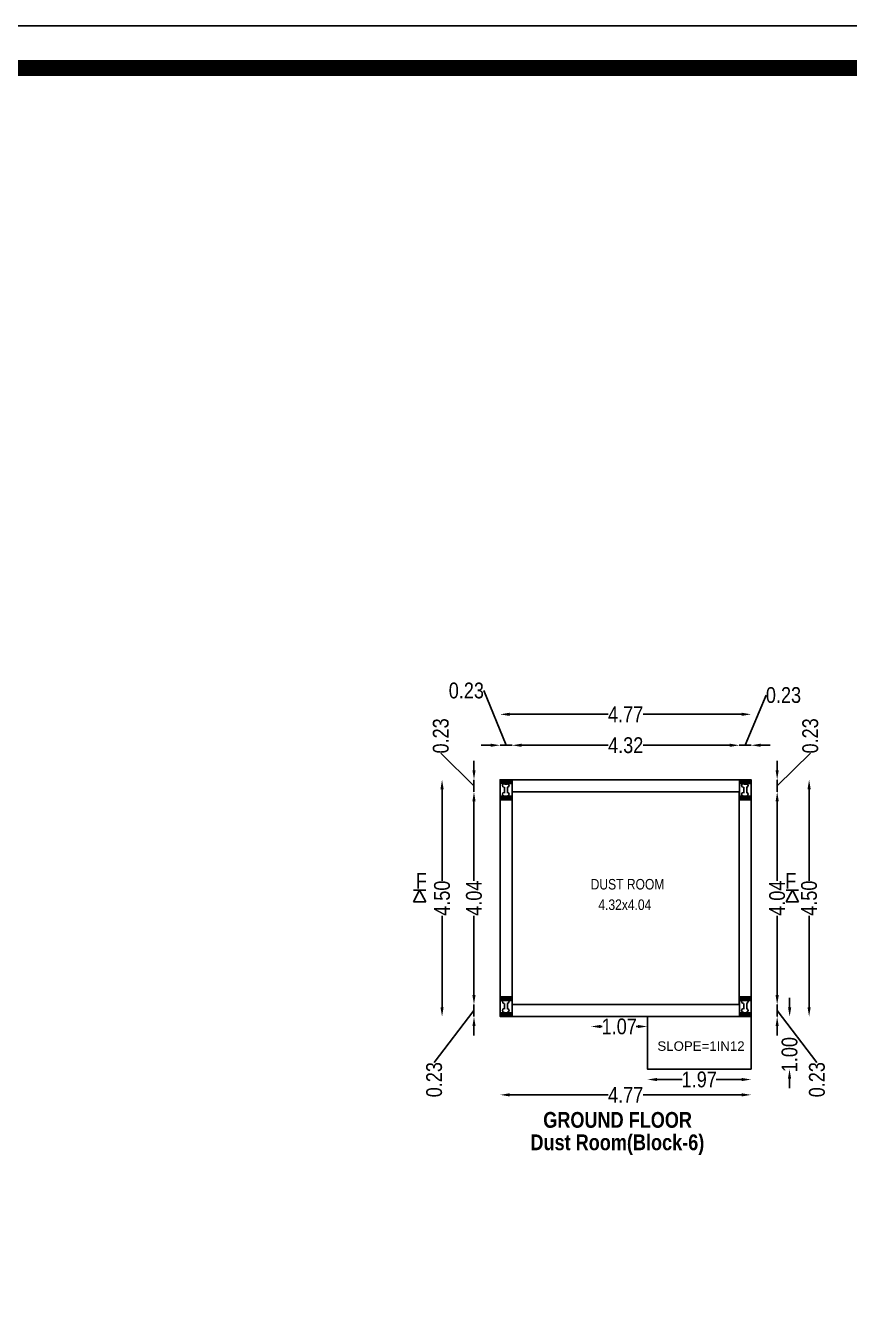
# Model space of a CAD drawing. Header units: metres. Extents: x -941 to 1333, y -28 to 1490.
# Drawn here: x 993.6 to 1009.25, y 402.28 to 426.77 of the extents above; entities that cross this region are included whole.
import ezdxf

# ---------------------------------------------------------------- set-up
doc = ezdxf.new("R2010")
doc.units = ezdxf.units.M
for name, color, linetype in [('BLK_6_DA_RAMP_1', 1, 'Continuous'), ('BLK_6_FLR_0_CARPET_AREA', 45, 'Continuous'), ('BLK_6_FLR_0_EXIT_WIDTH_DOOR', 2, 'Continuous'), ('BLK_6_FLR_0_REGULAR_ROOM_1', 4, 'Continuous'), ('window', 3, 'Continuous')]:
    doc.layers.add(name, color=color, linetype=linetype)
doc.styles.get("Standard").update_dxf_attribs({"font": 'arial.ttf'})
doc.styles.add('style2', font='swisscb.ttf')
doc.styles.add('style2A', font='swissc.ttf')
doc.dimstyles.get("Standard").update_dxf_attribs({"dimtxt": 0.4, "dimasz": 0.18, "dimexe": 0.18, "dimexo": 0.0625, "dimgap": 0, "dimtad": 0, "dimzin": 0, "dimdsep": 46, "dimtxsty": 'style2A', "dimcen": 0.09, "dimse1": 1, "dimse2": 1, "dimadec": 0, "dimazin": 0, "dimtfac": 1, "dimtofl": 0, "dimtmove": 0, "dimatfit": 3, "dimfxl": 0, "dimtolj": 1, "dimtzin": 0, "dimarcsym": 0})

# ---------------------------------------------------------------- blocks, each defined once
blk = doc.blocks.new('*D897')
at = {"layer": 'BLK_6_DA_RAMP_1', "color": 0, "lineweight": -2}
for p, q in [((1005.5924225862, 406.7414778138783), (1006.072782459913, 406.7414778138783)), ((1007.201064411549, 406.7414778138783), (1006.720704537835, 406.7414778138783))]:
    blk.add_line(p, q, dxfattribs=at)
at = {"layer": 'BLK_6_DA_RAMP_1', "color": 0}
for points in [[(1005.5924225862, 406.7714778138784), (1005.5924225862, 406.7114778138785), (1005.4124225862, 406.7414778138783)], [(1007.201064411549, 406.7714778138784), (1007.201064411549, 406.7114778138785), (1007.381064411549, 406.7414778138783)]]:
    blk.add_solid(points, dxfattribs=at)
at = {"layer": 'Defpoints', "color": 0}
for p in [(1005.4124225862, 407.9363895964237), (1007.381064411549, 407.9363895964237), (1007.381064411549, 406.7414778138783)]:
    blk.add_point(p, dxfattribs=at)
at = {"layer": 'BLK_6_DA_RAMP_1', "color": 0, "insert": (1006.396743498874, 406.7414778138783), "char_height": 0.3, "attachment_point": 5, "style": 'style2A'}
blk.add_mtext('\\A1;1.97', dxfattribs=at)
blk = doc.blocks.new('*D898')
at = {"layer": 'BLK_6_DA_RAMP_1', "color": 0, "lineweight": -2}
for p, q in [((1008.114228565738, 408.1151721136023), (1008.114528210718, 408.2951718641933)), ((1008.111969110446, 406.75789461242), (1008.111669465467, 406.5778948618288))]:
    blk.add_line(p, q, dxfattribs=at)
at = {"layer": 'BLK_6_DA_RAMP_1', "color": 0}
for points in [[(1008.084228607307, 408.1152220544323), (1008.14422852417, 408.1151221727725), (1008.113928920759, 407.9351723630112)], [(1008.081969152014, 406.75794455325), (1008.141969068878, 406.7578446715901), (1008.112268755426, 406.9378943630112)]]:
    blk.add_solid(points, dxfattribs=at)
at = {"layer": 'Defpoints', "color": 0}
for p in [(1007.382724576882, 407.9363895964235), (1007.381064411549, 406.9391115964235), (1008.112268755426, 406.9378943630112)]:
    blk.add_point(p, dxfattribs=at)
at = {"layer": 'BLK_6_DA_RAMP_1', "color": 0, "insert": (1008.112729027049, 407.2143841528738), "char_height": 0.3, "attachment_point": 5, "rotation": 89.90461999661778, "style": 'style2A'}
blk.add_mtext('\\A1;1.00', dxfattribs=at)
blk = doc.blocks.new('*D856')
at = {"layer": 'BLK_6_FLR_0_EXIT_WIDTH_DOOR', "color": 0, "lineweight": -2}
for p, q in [((1004.5224225862, 407.749189288023), (1004.553461547239, 407.749189288023)), ((1005.2324225862, 407.749189288023), (1005.201383625161, 407.749189288023))]:
    blk.add_line(p, q, dxfattribs=at)
at = {"layer": 'BLK_6_FLR_0_EXIT_WIDTH_DOOR', "color": 0}
for points in [[(1004.5224225862, 407.7791892880228), (1004.5224225862, 407.719189288023), (1004.3424225862, 407.749189288023)], [(1005.2324225862, 407.7791892880228), (1005.2324225862, 407.719189288023), (1005.4124225862, 407.749189288023)]]:
    blk.add_solid(points, dxfattribs=at)
at = {"layer": 'Defpoints', "color": 0}
for p in [(1004.3424225862, 407.9363895964237), (1004.3424225862, 407.749189288023), (1005.4124225862, 407.9363895964237)]:
    blk.add_point(p, dxfattribs=at)
at = {"layer": 'BLK_6_FLR_0_EXIT_WIDTH_DOOR', "color": 0, "insert": (1004.8774225862, 407.749189288023), "char_height": 0.3, "attachment_point": 5, "style": 'style2A'}
blk.add_mtext('\\A1;1.07', dxfattribs=at)
blk = doc.blocks.new('*D914')
at = {"layer": 'Defpoints', "color": 0}
for p in [(1002.616772176882, 407.9363895964237), (1007.382724576882, 407.9363895964237), (1007.382724576882, 406.4500766869389)]:
    blk.add_point(p, dxfattribs=at)
at = {"layer": 'window', "color": 0, "lineweight": -2}
for p, q in [((1002.796772176882, 406.4500766869389), (1004.666923701557, 406.4500766869389)), ((1007.202724576882, 406.4500766869389), (1005.332573052206, 406.4500766869389))]:
    blk.add_line(p, q, dxfattribs=at)
at = {"layer": 'window', "color": 0}
for points in [[(1002.796772176882, 406.4800766869391), (1002.796772176882, 406.4200766869388), (1002.616772176882, 406.4500766869389)], [(1007.202724576882, 406.4800766869391), (1007.202724576882, 406.4200766869388), (1007.382724576882, 406.4500766869389)]]:
    blk.add_solid(points, dxfattribs=at)
at = {"layer": 'window', "color": 0, "insert": (1004.999748376882, 406.4500766869389), "char_height": 0.3, "attachment_point": 5, "style": 'style2A'}
blk.add_mtext('\\A1;4.77', dxfattribs=at)
blk = doc.blocks.new('*D915')
at = {"layer": 'Defpoints', "color": 0}
for p in [(1001.511936504014, 412.4390495964241), (1002.612984576883, 412.4390495964241), (1002.612984576883, 407.936389596424)]:
    blk.add_point(p, dxfattribs=at)
at = {"layer": 'window', "color": 0, "lineweight": -2}
for p, q in [((1001.511936504014, 412.259049596424), (1001.511936504014, 410.520349466554)), ((1001.511936504014, 408.116389596424), (1001.511936504014, 409.8550897262941))]:
    blk.add_line(p, q, dxfattribs=at)
at = {"layer": 'window', "color": 0}
for points in [[(1001.481936504014, 412.259049596424), (1001.541936504014, 412.259049596424), (1001.511936504014, 412.4390495964241)], [(1001.481936504014, 408.116389596424), (1001.541936504014, 408.116389596424), (1001.511936504014, 407.936389596424)]]:
    blk.add_solid(points, dxfattribs=at)
at = {"layer": 'window', "color": 0, "insert": (1001.511936504014, 410.1877195964235), "char_height": 0.3, "attachment_point": 5, "rotation": 90, "style": 'style2A'}
blk.add_mtext('\\A1;4.50', dxfattribs=at)
blk = doc.blocks.new('*D868')
at = {"layer": 'Defpoints', "color": 0}
for p in [(1002.842984576882, 413.0942975270494), (1002.616772176882, 412.4367903964238), (1002.842984576882, 412.1642506299711)]:
    blk.add_point(p, dxfattribs=at)
at = {"layer": 'window', "color": 0, "lineweight": -2}
for p, q in [((1002.729878376882, 413.0942975270494), (1002.302273993766, 414.1332583800067)), ((1002.436772176882, 413.0942975270494), (1002.256772176882, 413.0942975270494)), ((1002.616772176882, 413.0942975270494), (1002.842984576882, 413.0942975270494)), ((1003.022984576882, 413.0942975270494), (1003.202984576882, 413.0942975270494))]:
    blk.add_line(p, q, dxfattribs=at)
at = {"layer": 'window', "color": 0}
for points in [[(1002.436772176882, 413.1242975270494), (1002.436772176882, 413.0642975270494), (1002.616772176882, 413.0942975270494)], [(1003.022984576882, 413.1242975270494), (1003.022984576882, 413.0642975270494), (1002.842984576882, 413.0942975270494)]]:
    blk.add_solid(points, dxfattribs=at)
at = {"layer": 'window', "color": 0, "insert": (1001.97324801974, 414.1332583800067), "char_height": 0.3, "attachment_point": 5, "style": 'style2A'}
blk.add_mtext('\\A1;0.23', dxfattribs=at)
blk = doc.blocks.new('*D869')
at = {"layer": 'Defpoints', "color": 0}
for p in [(1007.159102176882, 413.0942975270494), (1002.840394576882, 412.4367903964238), (1007.159102176882, 412.4367903964238)]:
    blk.add_point(p, dxfattribs=at)
at = {"layer": 'window', "color": 0, "lineweight": -2}
for p, q in [((1003.020394576882, 413.0942975270494), (1004.667702922336, 413.0942975270494)), ((1006.979102176882, 413.0942975270494), (1005.331793831427, 413.0942975270494))]:
    blk.add_line(p, q, dxfattribs=at)
at = {"layer": 'window', "color": 0}
for points in [[(1003.020394576882, 413.1242975270494), (1003.020394576882, 413.0642975270494), (1002.840394576882, 413.0942975270494)], [(1006.979102176882, 413.1242975270494), (1006.979102176882, 413.0642975270494), (1007.159102176882, 413.0942975270494)]]:
    blk.add_solid(points, dxfattribs=at)
at = {"layer": 'window', "color": 0, "insert": (1004.999748376882, 413.0942975270494), "char_height": 0.3, "attachment_point": 5, "style": 'style2A'}
blk.add_mtext('\\A1;4.32', dxfattribs=at)
blk = doc.blocks.new('*D916')
at = {"layer": 'Defpoints', "color": 0}
for p in [(1007.382724576882, 413.0942975270494), (1007.382724576882, 412.4390495964239), (1007.152724576882, 412.2090495964238)]:
    blk.add_point(p, dxfattribs=at)
at = {"layer": 'window', "color": 0, "lineweight": -2}
for p, q in [((1007.267724576882, 413.0942975270494), (1007.668117425406, 414.0467378243823)), ((1006.972724576882, 413.0942975270494), (1006.792724576882, 413.0942975270494)), ((1007.152724576882, 413.0942975270494), (1007.382724576882, 413.0942975270494)), ((1007.562724576882, 413.0942975270494), (1007.742724576882, 413.0942975270494))]:
    blk.add_line(p, q, dxfattribs=at)
at = {"layer": 'window', "color": 0}
for points in [[(1006.972724576882, 413.1242975270494), (1006.972724576882, 413.0642975270494), (1007.152724576882, 413.0942975270494)], [(1007.562724576882, 413.1242975270494), (1007.562724576882, 413.0642975270494), (1007.382724576882, 413.0942975270494)]]:
    blk.add_solid(points, dxfattribs=at)
at = {"layer": 'window', "color": 0, "insert": (1007.997143399432, 414.0467378243823), "char_height": 0.3, "attachment_point": 5, "style": 'style2A'}
blk.add_mtext('\\A1;0.23', dxfattribs=at)
blk = doc.blocks.new('*D867')
at = {"layer": 'Defpoints', "color": 0}
for p in [(1007.382724576882, 413.6821817609052), (1002.612984576882, 412.4390495964239), (1007.382724576882, 412.4390495964239)]:
    blk.add_point(p, dxfattribs=at)
at = {"layer": 'window', "color": 0, "lineweight": -2}
for p, q in [((1002.792984576882, 413.6821817609052), (1004.665029901557, 413.6821817609052)), ((1007.202724576882, 413.6821817609052), (1005.330679252207, 413.6821817609052))]:
    blk.add_line(p, q, dxfattribs=at)
at = {"layer": 'window', "color": 0}
for points in [[(1002.792984576882, 413.7121817609051), (1002.792984576882, 413.6521817609053), (1002.612984576882, 413.6821817609052)], [(1007.202724576882, 413.7121817609051), (1007.202724576882, 413.6521817609053), (1007.382724576882, 413.6821817609052)]]:
    blk.add_solid(points, dxfattribs=at)
at = {"layer": 'window', "color": 0, "insert": (1004.997854576882, 413.6821817609052), "char_height": 0.3, "attachment_point": 5, "style": 'style2A'}
blk.add_mtext('\\A1;4.77', dxfattribs=at)
blk = doc.blocks.new('*D911')
at = {"layer": 'Defpoints', "color": 0}
for p in [(1002.118360850923, 408.166389596424), (1002.842984576883, 408.166389596424), (1002.840394576882, 407.936389596424)]:
    blk.add_point(p, dxfattribs=at)
at = {"layer": 'window', "color": 0, "lineweight": -2}
for p, q in [((1002.118360850923, 408.346389596424), (1002.118360850923, 408.5263895964241)), ((1002.118360850923, 408.051389596424), (1001.362454763426, 407.0676224497344)), ((1002.118360850923, 407.936389596424), (1002.118360850923, 408.166389596424)), ((1002.118360850923, 407.756389596424), (1002.118360850923, 407.5763895964239))]:
    blk.add_line(p, q, dxfattribs=at)
at = {"layer": 'window', "color": 0}
for points in [[(1002.088360850923, 408.346389596424), (1002.148360850923, 408.346389596424), (1002.118360850923, 408.166389596424)], [(1002.088360850923, 407.756389596424), (1002.148360850923, 407.756389596424), (1002.118360850923, 407.936389596424)]]:
    blk.add_solid(points, dxfattribs=at)
at = {"layer": 'window', "color": 0, "insert": (1001.362454763426, 406.738596475708), "char_height": 0.3, "attachment_point": 5, "rotation": 90, "style": 'style2A'}
blk.add_mtext('\\A1;0.23', dxfattribs=at)
blk = doc.blocks.new('*D912')
at = {"layer": 'Defpoints', "color": 0}
for p in [(1002.118360850923, 412.2090495964241), (1002.842984576883, 412.2090495964241), (1002.842984576883, 408.166389596424)]:
    blk.add_point(p, dxfattribs=at)
at = {"layer": 'window', "color": 0, "lineweight": -2}
for p, q in [((1002.118360850923, 412.0290495964241), (1002.118360850923, 410.5205442717486)), ((1002.118360850923, 408.346389596424), (1002.118360850923, 409.8548949210994))]:
    blk.add_line(p, q, dxfattribs=at)
at = {"layer": 'window', "color": 0}
for points in [[(1002.088360850923, 412.0290495964241), (1002.148360850923, 412.0290495964241), (1002.118360850923, 412.2090495964241)], [(1002.088360850923, 408.346389596424), (1002.148360850923, 408.346389596424), (1002.118360850923, 408.166389596424)]]:
    blk.add_solid(points, dxfattribs=at)
at = {"layer": 'window', "color": 0, "insert": (1002.118360850923, 410.1877195964235), "char_height": 0.3, "attachment_point": 5, "rotation": 90, "style": 'style2A'}
blk.add_mtext('\\A1;4.04', dxfattribs=at)
blk = doc.blocks.new('*D913')
at = {"layer": 'Defpoints', "color": 0}
for p in [(1002.118360850925, 412.4390495964241), (1002.842984576883, 412.4390495964241), (1002.842984576883, 412.2090495964241)]:
    blk.add_point(p, dxfattribs=at)
at = {"layer": 'window', "color": 0, "lineweight": -2}
for p, q in [((1002.118360850925, 412.3240495964241), (1001.488428489611, 412.9431221811151)), ((1002.118360850925, 412.619049596424), (1002.118360850925, 412.7990495964239)), ((1002.118360850925, 412.2090495964241), (1002.118360850925, 412.4390495964241)), ((1002.118360850925, 412.0290495964241), (1002.118360850925, 411.849049596424))]:
    blk.add_line(p, q, dxfattribs=at)
at = {"layer": 'window', "color": 0}
for points in [[(1002.088360850925, 412.619049596424), (1002.148360850925, 412.619049596424), (1002.118360850925, 412.4390495964241)], [(1002.088360850925, 412.0290495964241), (1002.148360850925, 412.0290495964241), (1002.118360850925, 412.2090495964241)]]:
    blk.add_solid(points, dxfattribs=at)
at = {"layer": 'window', "color": 0, "insert": (1001.488428489611, 413.2721481551405), "char_height": 0.3, "attachment_point": 5, "rotation": 90, "style": 'style2A'}
blk.add_mtext('\\A1;0.23', dxfattribs=at)
blk = doc.blocks.new('*D864')
at = {"layer": 'Defpoints', "color": 0}
for p in [(1007.382724576882, 412.4390495964241), (1008.483772649754, 412.4390495964241), (1007.382724576882, 407.936389596424)]:
    blk.add_point(p, dxfattribs=at)
at = {"layer": 'window', "color": 0, "lineweight": -2}
for p, q in [((1008.483772649754, 412.259049596424), (1008.483772649754, 410.520349466554)), ((1008.483772649754, 408.116389596424), (1008.483772649754, 409.8550897262941))]:
    blk.add_line(p, q, dxfattribs=at)
at = {"layer": 'window', "color": 0}
for points in [[(1008.453772649754, 412.259049596424), (1008.513772649754, 412.259049596424), (1008.483772649754, 412.4390495964241)], [(1008.453772649754, 408.116389596424), (1008.513772649754, 408.116389596424), (1008.483772649754, 407.936389596424)]]:
    blk.add_solid(points, dxfattribs=at)
at = {"layer": 'window', "color": 0, "insert": (1008.483772649753, 410.1877195964235), "char_height": 0.3, "attachment_point": 5, "rotation": 90, "style": 'style2A'}
blk.add_mtext('\\A1;4.50', dxfattribs=at)
blk = doc.blocks.new('*D865')
at = {"layer": 'Defpoints', "color": 0}
for p in [(1007.152724576882, 408.166389596424), (1007.877348302845, 408.166389596424), (1007.155314576883, 407.936389596424)]:
    blk.add_point(p, dxfattribs=at)
at = {"layer": 'window', "color": 0, "lineweight": -2}
for p, q in [((1007.877348302845, 408.346389596424), (1007.877348302845, 408.5263895964241)), ((1007.877348302845, 407.936389596424), (1007.877348302845, 408.166389596424)), ((1007.877348302845, 408.051389596424), (1008.633254390338, 407.0676224497344)), ((1007.877348302845, 407.756389596424), (1007.877348302845, 407.5763895964239))]:
    blk.add_line(p, q, dxfattribs=at)
at = {"layer": 'window', "color": 0}
for points in [[(1007.847348302845, 408.346389596424), (1007.907348302845, 408.346389596424), (1007.877348302845, 408.166389596424)], [(1007.847348302845, 407.756389596424), (1007.907348302845, 407.756389596424), (1007.877348302845, 407.936389596424)]]:
    blk.add_solid(points, dxfattribs=at)
at = {"layer": 'window', "color": 0, "insert": (1008.633254390338, 406.738596475708), "char_height": 0.3, "attachment_point": 5, "rotation": 90, "style": 'style2A'}
blk.add_mtext('\\A1;0.23', dxfattribs=at)
blk = doc.blocks.new('*D866')
at = {"layer": 'Defpoints', "color": 0}
for p in [(1007.152724576882, 412.2090495964241), (1007.877348302845, 412.2090495964241), (1007.152724576882, 408.166389596424)]:
    blk.add_point(p, dxfattribs=at)
at = {"layer": 'window', "color": 0, "lineweight": -2}
for p, q in [((1007.877348302845, 412.0290495964241), (1007.877348302845, 410.5205442717486)), ((1007.877348302845, 408.346389596424), (1007.877348302845, 409.8548949210994))]:
    blk.add_line(p, q, dxfattribs=at)
at = {"layer": 'window', "color": 0}
for points in [[(1007.847348302845, 412.0290495964241), (1007.907348302845, 412.0290495964241), (1007.877348302845, 412.2090495964241)], [(1007.847348302845, 408.346389596424), (1007.907348302845, 408.346389596424), (1007.877348302845, 408.166389596424)]]:
    blk.add_solid(points, dxfattribs=at)
at = {"layer": 'window', "color": 0, "insert": (1007.877348302844, 410.1877195964235), "char_height": 0.3, "attachment_point": 5, "rotation": 90, "style": 'style2A'}
blk.add_mtext('\\A1;4.04', dxfattribs=at)
blk = doc.blocks.new('*D863')
at = {"layer": 'Defpoints', "color": 0}
for p in [(1007.152724576882, 412.4390495964241), (1007.877348302843, 412.4390495964241), (1007.152724576882, 412.2090495964241)]:
    blk.add_point(p, dxfattribs=at)
at = {"layer": 'window', "color": 0, "lineweight": -2}
for p, q in [((1007.877348302843, 412.3240495964241), (1008.507280664154, 412.9431221811151)), ((1007.877348302843, 412.619049596424), (1007.877348302843, 412.7990495964239)), ((1007.877348302843, 412.2090495964241), (1007.877348302843, 412.4390495964241)), ((1007.877348302843, 412.0290495964241), (1007.877348302843, 411.849049596424))]:
    blk.add_line(p, q, dxfattribs=at)
at = {"layer": 'window', "color": 0}
for points in [[(1007.847348302843, 412.619049596424), (1007.907348302843, 412.619049596424), (1007.877348302843, 412.4390495964241)], [(1007.847348302843, 412.0290495964241), (1007.907348302843, 412.0290495964241), (1007.877348302843, 412.2090495964241)]]:
    blk.add_solid(points, dxfattribs=at)
at = {"layer": 'window', "color": 0, "insert": (1008.507280664153, 413.2721481551405), "char_height": 0.3, "attachment_point": 5, "rotation": 90, "style": 'style2A'}
blk.add_mtext('\\A1;0.23', dxfattribs=at)

msp = doc.modelspace()

# ---------------------------------------------------------------- linework, layer by layer
msp.add_lwpolyline([(959.3792078749608, 426.7680154570533), (1077.981957874961, 426.7678908598171), (1077.981957874961, 342.8783900542891), (959.3792078749608, 342.8785146515249)], close=True)
at = {"const_width": 0.3035954407884729}
msp.add_lwpolyline([(960.1837894318204, 343.6830962083845), (1077.177376318098, 343.6829716111487), (1077.177376318098, 425.9633093029566), (960.1837894318204, 425.9634339001923)], close=True, dxfattribs=at)
at = {"lineweight": 25}
for points in [[(1002.612984576882, 407.9363895964237), (1002.612984576882, 412.4390495964239), (1007.382724576882, 412.4390495964239), (1007.382724576882, 407.9363895964237)], [(1002.840394576882, 412.4367903964238), (1002.840394576882, 412.0594275964237), (1002.616772176882, 412.0594275964237), (1002.616772176882, 412.4367903964238)], [(1002.840394576882, 412.3669083964236), (1002.840394576882, 412.1293095964237), (1002.616772176882, 412.1293095964237), (1002.616772176882, 412.3669083964236)], [(1007.159102176882, 412.4367903964238), (1007.159102176882, 412.0594275964237), (1007.382724576882, 412.0594275964237), (1007.382724576882, 412.4367903964238)], [(1007.159102176882, 412.3669083964236), (1007.159102176882, 412.1293095964237), (1007.382724576882, 412.1293095964237), (1007.382724576882, 412.3669083964236)], [(1002.616772176882, 412.1293095964237), (1002.616772176882, 412.0594275964237), (1002.840394576882, 412.0594275964237), (1002.840394576882, 412.1293095964237)], [(1007.382724576882, 412.1293095964237), (1007.382724576882, 412.0594275964237), (1007.159102176882, 412.0594275964237), (1007.159102176882, 412.1293095964237)], [(1002.840394576882, 407.9363895964237), (1002.840394576882, 408.3137523964238), (1002.616772176882, 408.3137523964238), (1002.616772176882, 407.9363895964237)], [(1002.616772176882, 408.2438703964237), (1002.616772176882, 408.3137523964238), (1002.840394576882, 408.3137523964238), (1002.840394576882, 408.2438703964237)], [(1002.840394576882, 408.0062715964237), (1002.840394576882, 408.2438703964237), (1002.616772176882, 408.2438703964237), (1002.616772176882, 408.0062715964237)], [(1007.159102176882, 407.9363895964237), (1007.159102176882, 408.3137523964238), (1007.382724576882, 408.3137523964238), (1007.382724576882, 407.9363895964237)], [(1007.382724576882, 408.2438703964237), (1007.382724576882, 408.3137523964238), (1007.159102176882, 408.3137523964238), (1007.159102176882, 408.2438703964237)], [(1007.159102176882, 408.0062715964237), (1007.159102176882, 408.2438703964237), (1007.382724576882, 408.2438703964237), (1007.382724576882, 408.0062715964237)]]:
    msp.add_lwpolyline(points, close=True, dxfattribs=at)
for points in [[(1002.693642376882, 412.3669083964236, 0.4142129999849046), (1002.658701376882, 412.3319673964237, 0.4142129999011023), (1002.693642376882, 412.2970263964276)], [(1002.749547976882, 412.2970263964238, 0.4142130000139109), (1002.784488976882, 412.3319673964237, 0.4142129999660237), (1002.749547976882, 412.3669083964198)], [(1007.235972376882, 412.3669083964236, 0.4142040000326463), (1007.201031376886, 412.3319673964237, 0.4142040002597147), (1007.235972376882, 412.2970263964247)], [(1007.291877976882, 412.2970263964238, 0.4142040000794001), (1007.326818976882, 412.3319673964237, 0.4142040000986972), (1007.291877976882, 412.3669083964267)], [(1002.693642376882, 412.1991915964237, 0.4142130000524768), (1002.65870137689, 412.1642505964238, 0.4142130000969094), (1002.693642376882, 412.1293095964231)], [(1002.749547976882, 412.1293095964237, 0.4142129999463389), (1002.784488976882, 412.1642505964238, 0.4142129999019061), (1002.749547976882, 412.1991915964218)], [(1007.235972376882, 412.1991915964237, 0.4142040000488163), (1007.201031376887, 412.1642505964238, 0.4142040001124551), (1007.235972376882, 412.1293095964334)], [(1007.291877976882, 412.1293095964237, 0.4142040001954206), (1007.326818976882, 412.1642505964238, 0.4142040001141825), (1007.291877976882, 412.1991915964158)], [(1002.693642376882, 408.2578467964237, 0.4142129999944939), (1002.658701376882, 408.2229057964237, 0.4142130000890177), (1002.693642376882, 408.1879647964253)], [(1002.749547976882, 408.1879647964233, 0.4142130000043217), (1002.784488976884, 408.2229057964237, 0.4142129999097682), (1002.749547976882, 408.2578467964237)], [(1007.235972376882, 408.2578467964237, 0.4142040000335693), (1007.201031376882, 408.2229057964237, 0.4142040001740689), (1007.235972376882, 408.1879647964171)], [(1007.291877976882, 408.1879647964233, 0.4142040001593279), (1007.32681897688, 408.2229057964237, 0.4142040001504835), (1007.291877976882, 408.257846796418)], [(1002.693642376882, 408.0901299964237, 0.4142129999302873), (1002.658701376882, 408.0551889964238, 0.41421299995569), (1002.693642376882, 408.020247996424)], [(1002.749547976882, 408.0202479964238, 0.4142130000026241), (1002.784488976883, 408.0551889964238, 0.4142130000431555), (1002.749547976882, 408.0901299964227)], [(1007.235972376882, 408.0901299964237, 0.4142040000829736), (1007.201031376882, 408.0551889964238, 0.4142040000261841), (1007.235972376882, 408.0202479964262)], [(1007.291877976882, 408.0202479964238, 0.4142040000120983), (1007.326818976876, 408.0551889964238, 0.4142040000342841), (1007.291877976882, 408.0901299964263)]]:
    msp.add_lwpolyline(points, format="xyb", dxfattribs=at)
for points in [[(1002.672677776882, 412.3249791964237), (1002.672677776882, 412.3249791964237)], [(1002.672677776882, 412.1572623964238), (1002.672677776882, 412.1572623964238)], [(1002.700630576882, 412.3529319964236), (1002.756536176882, 412.3529319964236)], [(1002.700630576882, 412.2970263964238), (1002.700630576882, 412.2970263964238)], [(1002.700630576882, 412.1852151964237), (1002.700630576882, 412.2970263964238)], [(1002.700630576882, 412.1852151964237), (1002.700630576882, 412.1852151964237)], [(1002.756536176882, 412.1293095964237), (1002.700630576882, 412.1293095964237)], [(1002.756536176882, 412.2970263964238), (1002.756536176882, 412.2970263964238)], [(1002.756536176882, 412.1852151964237), (1002.756536176882, 412.2970263964238)], [(1002.756536176882, 412.1852151964237), (1002.756536176882, 412.1852151964237)], [(1002.784488976882, 412.3249791964237), (1002.784488976882, 412.3249791964237)], [(1002.784488976882, 412.1572623964238), (1002.784488976882, 412.1572623964238)], [(1007.215007776882, 412.3249791964237), (1007.215007776882, 412.3249791964237)], [(1007.215007776882, 412.1572623964238), (1007.215007776882, 412.1572623964238)], [(1007.298866176882, 412.3529319964236), (1007.242960576882, 412.3529319964236)], [(1007.242960576882, 412.2970263964238), (1007.242960576882, 412.2970263964238)], [(1007.242960576882, 412.1852151964237), (1007.242960576882, 412.2970263964238)], [(1007.242960576882, 412.1852151964237), (1007.242960576882, 412.1852151964237)], [(1007.242960576882, 412.1293095964237), (1007.298866176882, 412.1293095964237)], [(1007.298866176882, 412.2970263964238), (1007.298866176882, 412.2970263964238)], [(1007.298866176882, 412.1852151964237), (1007.298866176882, 412.2970263964238)], [(1007.298866176882, 412.1852151964237), (1007.298866176882, 412.1852151964237)], [(1007.326818976882, 412.3249791964237), (1007.326818976882, 412.3249791964237)], [(1007.326818976882, 412.1572623964238), (1007.326818976882, 412.1572623964238)], [(1002.672677776882, 412.0594275964237), (1002.840394576882, 412.0594275964237)], [(1007.340795376882, 412.0594275964237), (1007.159102176882, 412.0594275964237)], [(1002.672677776882, 408.3137523964238), (1002.840394576882, 408.3137523964238)], [(1002.672677776882, 408.2159175964237), (1002.672677776882, 408.2159175964237)], [(1002.756536176882, 408.2438703964237), (1002.700630576882, 408.2438703964237)], [(1002.784488976882, 408.2159175964237), (1002.784488976882, 408.2159175964237)], [(1007.340795376882, 408.3137523964238), (1007.159102176882, 408.3137523964238)], [(1007.215007776882, 408.2159175964237), (1007.215007776882, 408.2159175964237)], [(1007.242960576882, 408.2438703964237), (1007.298866176882, 408.2438703964237)], [(1007.326818976882, 408.2159175964237), (1007.326818976882, 408.2159175964237)], [(1002.672677776882, 408.0482007964237), (1002.672677776882, 408.0482007964237)], [(1002.700630576882, 408.1879647964233), (1002.700630576882, 408.1879647964233)], [(1002.700630576882, 408.1879647964233), (1002.700630576882, 408.0761535964236)], [(1002.700630576882, 408.0761535964236), (1002.700630576882, 408.0761535964236)], [(1002.700630576882, 408.0062715964237), (1002.756536176882, 408.0062715964237)], [(1002.756536176882, 408.1879647964233), (1002.756536176882, 408.1879647964233)], [(1002.756536176882, 408.1879647964233), (1002.756536176882, 408.0761535964236)], [(1002.756536176882, 408.0761535964236), (1002.756536176882, 408.0761535964236)], [(1002.784488976882, 408.0482007964237), (1002.784488976882, 408.0482007964237)], [(1007.215007776882, 408.0482007964237), (1007.215007776882, 408.0482007964237)], [(1007.242960576882, 408.1879647964233), (1007.242960576882, 408.1879647964233)], [(1007.242960576882, 408.1879647964233), (1007.242960576882, 408.0761535964236)], [(1007.242960576882, 408.0761535964236), (1007.242960576882, 408.0761535964236)], [(1007.298866176882, 408.0062715964237), (1007.242960576882, 408.0062715964237)], [(1007.298866176882, 408.1879647964233), (1007.298866176882, 408.1879647964233)], [(1007.298866176882, 408.1879647964233), (1007.298866176882, 408.0761535964236)], [(1007.298866176882, 408.0761535964236), (1007.298866176882, 408.0761535964236)], [(1007.326818976882, 408.0482007964237), (1007.326818976882, 408.0482007964237)], [(1007.382724576882, 406.9999707964233), (1007.382724576882, 407.2375695964237)]]:
    msp.add_lwpolyline(points, dxfattribs=at)
for points in [[(1000.966404374652, 410.3403303964237), (1001.203914315852, 410.3403303964237)], [(1001.203914315852, 410.1175232585458), (1001.085159345252, 410.3403303964237), (1000.966404374652, 410.1175232585458)], [(1008.285528708086, 410.3403303964237), (1008.048018766885, 410.3403303964237)], [(1008.048018766885, 410.1175232585458), (1008.166773737485, 410.3403303964237), (1008.285528708086, 410.1175232585458)], [(1001.203914315852, 410.1175232585458), (1000.966404374652, 410.1175232585458)], [(1008.048018766885, 410.1175232585458), (1008.285528708086, 410.1175232585458)]]:
    msp.add_lwpolyline(points)
for points in [[(1002.840394576882, 412.4367903964238), (1002.616772176882, 412.4367903964238), (1002.840394576882, 412.3669083964236)], [(1002.616772176882, 412.4367903964238), (1002.840394576882, 412.3669083964236), (1002.616772176882, 412.3669083964236)], [(1007.382724576882, 412.4367903964238), (1007.159102176882, 412.4367903964238), (1007.382724576882, 412.3669083964236)], [(1007.159102176882, 412.4367903964238), (1007.382724576882, 412.3669083964236), (1007.159102176882, 412.3669083964236)], [(1002.840394576882, 412.1293095964237), (1002.616772176882, 412.1293095964237), (1002.840394576882, 412.0594275964237)], [(1002.616772176882, 412.1293095964237), (1002.840394576882, 412.0594275964237), (1002.616772176882, 412.0594275964237)], [(1007.382724576882, 412.1293095964237), (1007.159102176882, 412.1293095964237), (1007.382724576882, 412.0594275964237)], [(1007.159102176882, 412.1293095964237), (1007.382724576882, 412.0594275964237), (1007.159102176882, 412.0594275964237)], [(1002.840394576882, 408.3137523964238), (1002.616772176882, 408.3137523964238), (1002.840394576882, 408.2438703964237)], [(1002.616772176882, 408.3137523964238), (1002.840394576882, 408.2438703964237), (1002.616772176882, 408.2438703964237)], [(1007.382724576882, 408.3137523964238), (1007.159102176882, 408.3137523964238), (1007.382724576882, 408.2438703964237)], [(1007.159102176882, 408.3137523964238), (1007.382724576882, 408.2438703964237), (1007.159102176882, 408.2438703964237)], [(1002.840394576882, 408.0062715964237), (1002.616772176882, 408.0062715964237), (1002.840394576882, 407.9363895964237)], [(1002.616772176882, 408.0062715964237), (1002.840394576882, 407.9363895964237), (1002.616772176882, 407.9363895964237)], [(1007.382724576882, 408.0062715964237), (1007.159102176882, 408.0062715964237), (1007.382724576882, 407.9363895964237)], [(1007.159102176882, 408.0062715964237), (1007.382724576882, 407.9363895964237), (1007.159102176882, 407.9363895964237)]]:
    msp.add_solid(points)
at = {"layer": 'BLK_6_DA_RAMP_1'}
msp.add_lwpolyline([(1005.4124225862, 407.9363895964237), (1007.381064411549, 407.9363895964237), (1007.381064411549, 406.9391115964237), (1005.4124225862, 406.9391115964237)], close=True, dxfattribs=at)
at = {"layer": 'BLK_6_FLR_0_CARPET_AREA'}
msp.add_lwpolyline([(1002.842984576882, 408.1663895964238), (1002.842984576882, 412.2090495964238), (1007.152724576882, 412.2090495964238), (1007.152724576882, 408.1663895964238)], close=True, dxfattribs=at)
at = {"layer": 'BLK_6_FLR_0_REGULAR_ROOM_1', "color": 4}
msp.add_lwpolyline([(1002.842984576882, 408.1663895964238), (1002.842984576882, 412.2090495964238), (1007.152724576882, 412.2090495964238), (1007.152724576882, 408.1663895964238)], close=True, dxfattribs=at)
at = {"layer": 'window'}
msp.add_lwpolyline([(959.3792078749608, 342.8783900542891), (959.3792078749608, 426.768140054289), (1077.981957874961, 426.768140054289), (1077.981957874961, 342.8783900542891)], close=True, dxfattribs=at)

# ---------------------------------------------------------------- texts
for s, insert, char_height, attachment_point, style in [('F', (1001.01203898556, 410.3679160067683), 0.3, 7, 'style2A'), ('F', (1008.239894097178, 410.3679160067683), 0.3, 9, 'style2A'), ('DUST ROOM', (1004.33499654875, 410.3501461957717), 0.1999917744023438, 7, 'style2A'), ('4.32x4.04', (1004.480470491664, 409.9611348273168), 0.1999917744023438, 7, 'style2A'), ('GROUND FLOOR ', (1003.433866430228, 405.8204676634913), 0.2999976661945313, 7, 'style2'), ('Dust Room(Block-6)', (1003.19082408429, 405.3075342775183), 0.2999976661945313, 7, 'style2')]:
    msp.add_mtext(s, dxfattribs=dict(insert=insert, char_height=char_height, attachment_point=attachment_point, style=style))
at = {"layer": 'BLK_6_DA_RAMP_1', "color": 1, "insert": (1005.602539015027, 407.4667530664553), "char_height": 0.18, "width": 1.784283765347884, "attachment_point": 1}
msp.add_mtext('SLOPE=1IN12', dxfattribs=at)

# ---------------------------------------------------------------- dimensions: what is measured, and where the dimension line sits
at = {"layer": 'BLK_6_DA_RAMP_1', "color": 2}
dim = msp.add_linear_dim(base=(1008.112268755426, 406.9378943630112), p1=(1007.382724576882, 407.9363895964237), p2=(1007.381064411549, 406.9391115964237), angle=269.9046199966243, dimstyle='Standard', override={"dimtxt": 0.3}, dxfattribs=at)
dim.commit()
dim.dimension.update_dxf_attribs({"geometry": '*D898', "text_midpoint": (1008.112729027049, 407.2143841528738), "dimtype": 161})
at = {"layer": 'BLK_6_DA_RAMP_1'}
dim = msp.add_linear_dim(base=(1007.381064411549, 406.7414778138783), p1=(1005.4124225862, 407.9363895964237), p2=(1007.381064411549, 407.9363895964237), angle=0, dimstyle='Standard', override={"dimtxt": 0.3}, dxfattribs=at)
dim.commit()
dim.dimension.update_dxf_attribs({"geometry": '*D897', "text_midpoint": (1006.396743498874, 406.7414778138783), "dimtype": 161})
at = {"layer": 'BLK_6_FLR_0_EXIT_WIDTH_DOOR'}
dim = msp.add_aligned_dim(p1=(1005.4124225862, 407.9363895964237), p2=(1004.3424225862, 407.9363895964237), distance=0.18720030840069057, dimstyle='Standard', override={"dimtxt": 0.3}, dxfattribs=at)
dim.commit()
dim.dimension.update_dxf_attribs({"geometry": '*D856', "text_midpoint": (1004.8774225862, 407.749189288023)})
at = {"layer": 'window'}
for base, p1, p2, picture, middle in [((1002.842984576882, 413.0942975270494), (1002.616772176882, 412.4367903964238), (1002.842984576882, 412.1642506299711), '*D868', (1002.302273993766, 414.1332583800067)), ((1007.382724576882, 413.0942975270494), (1007.152724576882, 412.2090495964238), (1007.382724576882, 412.4390495964239), '*D916', (1007.668117425406, 414.0467378243823))]:
    dim = msp.add_linear_dim(base=base, p1=p1, p2=p2, dimstyle='Standard', override={"dimtxt": 0.3, "dimtmove": 1}, dxfattribs=at)
    dim.commit()
    dim.dimension.update_dxf_attribs({"geometry": picture, "text_midpoint": middle, "dimtype": 160})
for base, p1, p2, picture, middle in [((1007.382724576882, 413.6821817609052), (1002.612984576882, 412.4390495964239), (1007.382724576882, 412.4390495964239), '*D867', (1004.997854576882, 413.6821817609052)), ((1007.159102176882, 413.0942975270494), (1002.840394576882, 412.4367903964238), (1007.159102176882, 412.4367903964238), '*D869', (1004.999748376882, 413.0942975270494)), ((1007.382724576882, 406.4500766869389), (1002.616772176882, 407.9363895964237), (1007.382724576882, 407.9363895964237), '*D914', (1004.999748376882, 406.4500766869389))]:
    dim = msp.add_linear_dim(base=base, p1=p1, p2=p2, dimstyle='Standard', override={"dimtxt": 0.3}, dxfattribs=at)
    dim.commit()
    dim.dimension.update_dxf_attribs({"geometry": picture, "text_midpoint": middle})
for base, p1, p2, picture, middle in [((1002.118360850925, 412.4390495964241), (1002.842984576882, 412.2090495964238), (1002.842984576882, 412.4390495964239), '*D913', (1001.488428489611, 412.9431221811148)), ((1007.877348302843, 412.4390495964241), (1007.152724576882, 412.2090495964238), (1007.152724576882, 412.4390495964239), '*D863', (1008.507280664153, 412.9431221811148)), ((1002.118360850923, 408.166389596424), (1002.840394576882, 407.9363895964237), (1002.842984576882, 408.1663895964238), '*D911', (1001.362454763426, 407.0676224497337)), ((1007.877348302845, 408.166389596424), (1007.155314576882, 407.9363895964237), (1007.152724576882, 408.1663895964238), '*D865', (1008.633254390338, 407.0676224497337))]:
    dim = msp.add_linear_dim(base=base, p1=p1, p2=p2, angle=90, dimstyle='Standard', override={"dimtxt": 0.3, "dimtmove": 1}, dxfattribs=at)
    dim.commit()
    dim.dimension.update_dxf_attribs({"geometry": picture, "text_midpoint": middle, "dimtype": 160})
for base, p1, p2, picture, middle in [((1001.511936504014, 412.4390495964241), (1002.612984576882, 407.9363895964237), (1002.612984576882, 412.4390495964239), '*D915', (1001.511936504014, 410.1877195964235)), ((1008.483772649754, 412.4390495964241), (1007.382724576882, 407.9363895964237), (1007.382724576882, 412.4390495964239), '*D864', (1008.483772649753, 410.1877195964235)), ((1002.118360850923, 412.2090495964241), (1002.842984576882, 408.1663895964238), (1002.842984576882, 412.2090495964238), '*D912', (1002.118360850923, 410.1877195964235)), ((1007.877348302845, 412.2090495964241), (1007.152724576882, 408.1663895964238), (1007.152724576882, 412.2090495964238), '*D866', (1007.877348302844, 410.1877195964235))]:
    dim = msp.add_linear_dim(base=base, p1=p1, p2=p2, angle=90, dimstyle='Standard', override={"dimtxt": 0.3}, dxfattribs=at)
    dim.commit()
    dim.dimension.update_dxf_attribs({"geometry": picture, "text_midpoint": middle})

doc.saveas('drawing.dxf')
